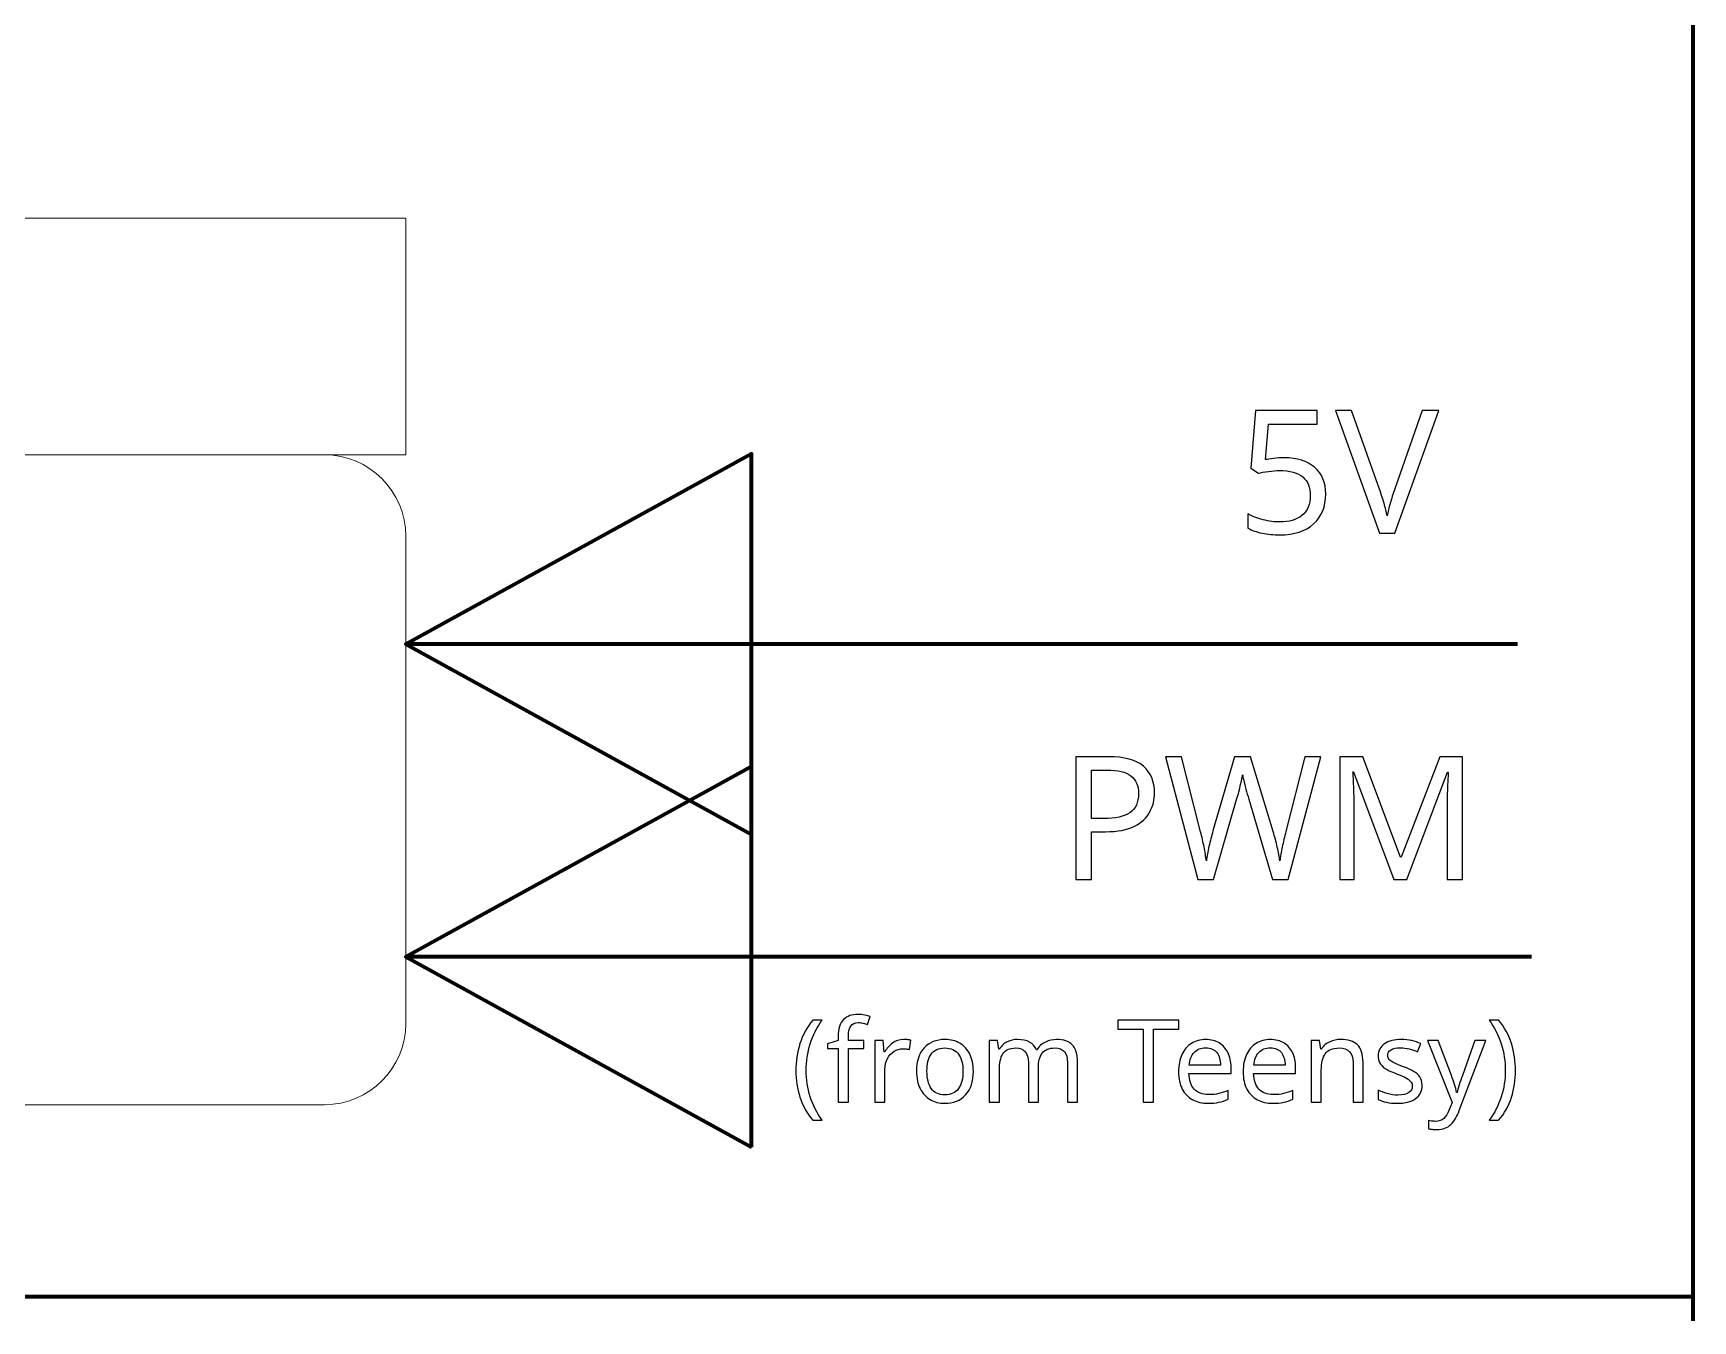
# Model space of a CAD drawing. Header units: inches. Extents: x -6.7 to 20.3, y -5.6 to 12.6.
# Drawn here: x 3.671 to 5.28, y 1.558 to 2.806 of the extents above; entities that cross this region are included whole.
import ezdxf
from ezdxf.lldxf.tags import DXFTag

# ---------------------------------------------------------------- set-up
doc = ezdxf.new("R2010")
doc.units = ezdxf.units.IN
doc.header["$MEASUREMENT"] = 0
doc.layers.add('Layer 1', color=7, linetype='Continuous')
tags = doc.linetypes.add('New Line8', pattern=[1.5, 1, -0.5]).pattern_tags.tags
tags[6:7] = [DXFTag(74, 4), DXFTag(75, 0), DXFTag(340, '0'), DXFTag(46, 1.0), DXFTag(50, 0.0), DXFTag(44, 0.0), DXFTag(45, 0.0)]
tags[4:5] = [DXFTag(74, 4), DXFTag(75, 0), DXFTag(340, '0'), DXFTag(46, 1.0), DXFTag(50, 0.0), DXFTag(44, 0.0), DXFTag(45, 0.0)]

msp = doc.modelspace()

# ---------------------------------------------------------------- linework, layer by layer
at = {"layer": 'Layer 1', "color": 114, "linetype": 'New Line8', "lineweight": 18}
msp.add_lwpolyline([(1.2761, 2.3978), (4.0321, 2.3978), (4.0321, 2.6272), (1.2761, 2.6272), (1.2761, 2.3978)], close=True, dxfattribs=at)
at = {"layer": 'Layer 1', "color": 240, "lineweight": 211}
for points in [[(5.2797, 4.5173), (5.2797, 4.5173), (5.2797, 1.5585), (5.2797, 1.5585)], [(5.2797, 1.5818), (5.2797, 1.5818), (0.7522, 1.5818), (0.7522, 1.5818)]]:
    msp.add_open_spline(points, degree=3, dxfattribs=at)
at = {"layer": 'Layer 1', "color": 250}
for points, knots in [([(4.8839, 2.3949), (4.8961, 2.3949), (4.9058, 2.3919), (4.913, 2.3857), (4.9203, 2.3796), (4.9239, 2.371), (4.9239, 2.3599), (4.9239, 2.3476), (4.9199, 2.3379), (4.9121, 2.3308), (4.9043, 2.3238), (4.8934, 2.3202), (4.8794, 2.3202), (4.8733, 2.3202), (4.8675, 2.3208), (4.8621, 2.3219), (4.8567, 2.323), (4.8522, 2.3246), (4.8485, 2.3267), (4.8485, 2.3267), (4.8485, 2.3406), (4.8485, 2.3406), (4.8525, 2.3381), (4.8574, 2.3362), (4.8631, 2.3348), (4.8688, 2.3334), (4.8743, 2.3327), (4.8795, 2.3327), (4.8883, 2.3327), (4.8954, 2.3348), (4.9008, 2.339), (4.9062, 2.3432), (4.9089, 2.3496), (4.9089, 2.3584), (4.9089, 2.3662), (4.9065, 2.3722), (4.9017, 2.3763), (4.8969, 2.3805), (4.8894, 2.3826), (4.879, 2.3826), (4.8759, 2.3826), (4.8724, 2.3823), (4.8684, 2.3817), (4.8644, 2.3812), (4.8611, 2.3806), (4.8587, 2.3801), (4.8587, 2.3801), (4.8514, 2.3847), (4.8514, 2.3847), (4.8514, 2.3847), (4.8559, 2.4409), (4.8559, 2.4409), (4.8559, 2.4409), (4.9155, 2.4409), (4.9155, 2.4409), (4.9155, 2.4409), (4.9155, 2.4276), (4.9155, 2.4276), (4.9155, 2.4276), (4.8684, 2.4276), (4.8684, 2.4276), (4.8684, 2.4276), (4.8655, 2.3931), (4.8655, 2.3931), (4.8674, 2.3934), (4.87, 2.3938), (4.8732, 2.3942), (4.8764, 2.3947), (4.88, 2.3949), (4.8839, 2.3949)], [0, 0, 0, 0, 0.043478, 0.043478, 0.043478, 0.086957, 0.086957, 0.086957, 0.130435, 0.130435, 0.130435, 0.173913, 0.173913, 0.173913, 0.217391, 0.217391, 0.217391, 0.26087, 0.26087, 0.26087, 0.304348, 0.304348, 0.304348, 0.347826, 0.347826, 0.347826, 0.391304, 0.391304, 0.391304, 0.434783, 0.434783, 0.434783, 0.478261, 0.478261, 0.478261, 0.521739, 0.521739, 0.521739, 0.565217, 0.565217, 0.565217, 0.608696, 0.608696, 0.608696, 0.652174, 0.652174, 0.652174, 0.695652, 0.695652, 0.695652, 0.73913, 0.73913, 0.73913, 0.782609, 0.782609, 0.782609, 0.826087, 0.826087, 0.826087, 0.869565, 0.869565, 0.869565, 0.913043, 0.913043, 0.913043, 0.956522, 0.956522, 0.956522, 1, 1, 1, 1]), ([(5.0334, 2.4409), (5.0334, 2.4409), (4.9909, 2.3219), (4.9909, 2.3219), (4.9909, 2.3219), (4.9759, 2.3219), (4.9759, 2.3219), (4.9759, 2.3219), (4.9334, 2.4409), (4.9334, 2.4409), (4.9334, 2.4409), (4.949, 2.4409), (4.949, 2.4409), (4.949, 2.4409), (4.9759, 2.3646), (4.9759, 2.3646), (4.9776, 2.3597), (4.9791, 2.3551), (4.9804, 2.3508), (4.9816, 2.3465), (4.9826, 2.3425), (4.9834, 2.3386), (4.9841, 2.3425), (4.9851, 2.3466), (4.9864, 2.3509), (4.9876, 2.3552), (4.9891, 2.3599), (4.9909, 2.3649), (4.9909, 2.3649), (5.0175, 2.4409), (5.0175, 2.4409), (5.0175, 2.4409), (5.0334, 2.4409), (5.0334, 2.4409)], [0, 0, 0, 0, 0.090909, 0.090909, 0.090909, 0.181818, 0.181818, 0.181818, 0.272727, 0.272727, 0.272727, 0.363636, 0.363636, 0.363636, 0.454545, 0.454545, 0.454545, 0.545455, 0.545455, 0.545455, 0.636364, 0.636364, 0.636364, 0.727273, 0.727273, 0.727273, 0.818182, 0.818182, 0.818182, 0.909091, 0.909091, 0.909091, 1, 1, 1, 1]), ([(4.7132, 2.1052), (4.7287, 2.1052), (4.7401, 2.1021), (4.7472, 2.096), (4.7543, 2.0899), (4.7579, 2.0813), (4.7579, 2.0702), (4.7579, 2.0636), (4.7564, 2.0575), (4.7534, 2.0517), (4.7505, 2.046), (4.7456, 2.0414), (4.7386, 2.0378), (4.7317, 2.0343), (4.7222, 2.0325), (4.7104, 2.0325), (4.7104, 2.0325), (4.6967, 2.0325), (4.6967, 2.0325), (4.6967, 2.0325), (4.6967, 1.9862), (4.6967, 1.9862), (4.6967, 1.9862), (4.6817, 1.9862), (4.6817, 1.9862), (4.6817, 1.9862), (4.6817, 2.1052), (4.6817, 2.1052), (4.6817, 2.1052), (4.7132, 2.1052), (4.7132, 2.1052)], [0, 0, 0, 0, 0.1, 0.1, 0.1, 0.2, 0.2, 0.2, 0.3, 0.3, 0.3, 0.4, 0.4, 0.4, 0.5, 0.5, 0.5, 0.6, 0.6, 0.6, 0.7, 0.7, 0.7, 0.8, 0.8, 0.8, 0.9, 0.9, 0.9, 1, 1, 1, 1]), ([(4.7119, 2.0923), (4.7119, 2.0923), (4.6967, 2.0923), (4.6967, 2.0923), (4.6967, 2.0923), (4.6967, 2.0453), (4.6967, 2.0453), (4.6967, 2.0453), (4.7087, 2.0453), (4.7087, 2.0453), (4.72, 2.0453), (4.7285, 2.0472), (4.734, 2.0508), (4.7396, 2.0545), (4.7424, 2.0607), (4.7424, 2.0695), (4.7424, 2.0772), (4.7399, 2.0829), (4.735, 2.0867), (4.7301, 2.0904), (4.7224, 2.0923), (4.7119, 2.0923)], [0, 0, 0, 0, 0.142857, 0.142857, 0.142857, 0.285714, 0.285714, 0.285714, 0.428571, 0.428571, 0.428571, 0.571429, 0.571429, 0.571429, 0.714286, 0.714286, 0.714286, 0.857143, 0.857143, 0.857143, 1, 1, 1, 1]), ([(4.9192, 2.1052), (4.9192, 2.1052), (4.8875, 1.9862), (4.8875, 1.9862), (4.8875, 1.9862), (4.8724, 1.9862), (4.8724, 1.9862), (4.8724, 1.9862), (4.8492, 2.0642), (4.8492, 2.0642), (4.8483, 2.0674), (4.8474, 2.0706), (4.8465, 2.0738), (4.8456, 2.0771), (4.8449, 2.0799), (4.8444, 2.0824), (4.8438, 2.0849), (4.8434, 2.0867), (4.8432, 2.0877), (4.8431, 2.0862), (4.8425, 2.0831), (4.8414, 2.0784), (4.8404, 2.0737), (4.8391, 2.0688), (4.8375, 2.0637), (4.8375, 2.0637), (4.815, 1.9862), (4.815, 1.9862), (4.815, 1.9862), (4.7999, 1.9862), (4.7999, 1.9862), (4.7999, 1.9862), (4.7684, 2.1052), (4.7684, 2.1052), (4.7684, 2.1052), (4.784, 2.1052), (4.784, 2.1052), (4.784, 2.1052), (4.8025, 2.0325), (4.8025, 2.0325), (4.8039, 2.0274), (4.805, 2.0224), (4.8059, 2.0177), (4.8069, 2.0129), (4.8076, 2.0084), (4.8082, 2.0042), (4.8087, 2.0085), (4.8096, 2.0132), (4.8107, 2.0183), (4.8118, 2.0234), (4.8131, 2.0284), (4.8145, 2.0333), (4.8145, 2.0333), (4.8355, 2.1052), (4.8355, 2.1052), (4.8355, 2.1052), (4.851, 2.1052), (4.851, 2.1052), (4.851, 2.1052), (4.8729, 2.0328), (4.8729, 2.0328), (4.8744, 2.0277), (4.8757, 2.0226), (4.8769, 2.0176), (4.878, 2.0125), (4.8788, 2.0081), (4.8794, 2.0042), (4.8799, 2.0083), (4.8807, 2.0127), (4.8817, 2.0176), (4.8827, 2.0224), (4.8839, 2.0274), (4.8852, 2.0327), (4.8852, 2.0327), (4.9035, 2.1052), (4.9035, 2.1052), (4.9035, 2.1052), (4.9192, 2.1052), (4.9192, 2.1052)], [0, 0, 0, 0, 0.038462, 0.038462, 0.038462, 0.076923, 0.076923, 0.076923, 0.115385, 0.115385, 0.115385, 0.153846, 0.153846, 0.153846, 0.192308, 0.192308, 0.192308, 0.230769, 0.230769, 0.230769, 0.269231, 0.269231, 0.269231, 0.307692, 0.307692, 0.307692, 0.346154, 0.346154, 0.346154, 0.384615, 0.384615, 0.384615, 0.423077, 0.423077, 0.423077, 0.461538, 0.461538, 0.461538, 0.5, 0.5, 0.5, 0.538462, 0.538462, 0.538462, 0.576923, 0.576923, 0.576923, 0.615385, 0.615385, 0.615385, 0.653846, 0.653846, 0.653846, 0.692308, 0.692308, 0.692308, 0.730769, 0.730769, 0.730769, 0.769231, 0.769231, 0.769231, 0.807692, 0.807692, 0.807692, 0.846154, 0.846154, 0.846154, 0.884615, 0.884615, 0.884615, 0.923077, 0.923077, 0.923077, 0.961538, 0.961538, 0.961538, 1, 1, 1, 1]), ([(4.99, 1.9862), (4.99, 1.9862), (4.9509, 2.0905), (4.9509, 2.0905), (4.9509, 2.0905), (4.9502, 2.0905), (4.9502, 2.0905), (4.9505, 2.0871), (4.9508, 2.0824), (4.951, 2.0766), (4.9512, 2.0707), (4.9514, 2.0647), (4.9514, 2.0583), (4.9514, 2.0583), (4.9514, 1.9862), (4.9514, 1.9862), (4.9514, 1.9862), (4.9375, 1.9862), (4.9375, 1.9862), (4.9375, 1.9862), (4.9375, 2.1052), (4.9375, 2.1052), (4.9375, 2.1052), (4.9597, 2.1052), (4.9597, 2.1052), (4.9597, 2.1052), (4.9964, 2.0077), (4.9964, 2.0077), (4.9964, 2.0077), (4.997, 2.0077), (4.997, 2.0077), (4.997, 2.0077), (5.0344, 2.1052), (5.0344, 2.1052), (5.0344, 2.1052), (5.0564, 2.1052), (5.0564, 2.1052), (5.0564, 2.1052), (5.0564, 1.9862), (5.0564, 1.9862), (5.0564, 1.9862), (5.0415, 1.9862), (5.0415, 1.9862), (5.0415, 1.9862), (5.0415, 2.0593), (5.0415, 2.0593), (5.0415, 2.0651), (5.0417, 2.0708), (5.0419, 2.0765), (5.0422, 2.0822), (5.0425, 2.0868), (5.0427, 2.0903), (5.0427, 2.0903), (5.042, 2.0903), (5.042, 2.0903), (5.042, 2.0903), (5.0024, 1.9862), (5.0024, 1.9862), (5.0024, 1.9862), (4.99, 1.9862), (4.99, 1.9862)], [0, 0, 0, 0, 0.05, 0.05, 0.05, 0.1, 0.1, 0.1, 0.15, 0.15, 0.15, 0.2, 0.2, 0.2, 0.25, 0.25, 0.25, 0.3, 0.3, 0.3, 0.35, 0.35, 0.35, 0.4, 0.4, 0.4, 0.45, 0.45, 0.45, 0.5, 0.5, 0.5, 0.55, 0.55, 0.55, 0.6, 0.6, 0.6, 0.65, 0.65, 0.65, 0.7, 0.7, 0.7, 0.75, 0.75, 0.75, 0.8, 0.8, 0.8, 0.85, 0.85, 0.85, 0.9, 0.9, 0.9, 0.95, 0.95, 0.95, 1, 1, 1, 1]), ([(4.4761, 1.8225), (4.4761, 1.8225), (4.4611, 1.8225), (4.4611, 1.8225), (4.4611, 1.8225), (4.4611, 1.7705), (4.4611, 1.7705), (4.4611, 1.7705), (4.4513, 1.7705), (4.4513, 1.7705), (4.4513, 1.7705), (4.4513, 1.8225), (4.4513, 1.8225), (4.4513, 1.8225), (4.4408, 1.8225), (4.4408, 1.8225), (4.4408, 1.8225), (4.4408, 1.827), (4.4408, 1.827), (4.4408, 1.827), (4.4513, 1.8303), (4.4513, 1.8303), (4.4513, 1.8303), (4.4513, 1.8338), (4.4513, 1.8338), (4.4513, 1.8415), (4.453, 1.847), (4.4564, 1.8504), (4.4598, 1.8538), (4.4645, 1.8555), (4.4706, 1.8555), (4.473, 1.8555), (4.4751, 1.8552), (4.4771, 1.8548), (4.4791, 1.8544), (4.4808, 1.854), (4.4822, 1.8535), (4.4822, 1.8535), (4.4796, 1.8458), (4.4796, 1.8458), (4.4784, 1.8462), (4.4771, 1.8465), (4.4755, 1.8469), (4.4739, 1.8473), (4.4724, 1.8475), (4.4707, 1.8475), (4.4675, 1.8475), (4.465, 1.8464), (4.4634, 1.8442), (4.4619, 1.842), (4.4611, 1.8386), (4.4611, 1.8339), (4.4611, 1.8339), (4.4611, 1.83), (4.4611, 1.83), (4.4611, 1.83), (4.4761, 1.83), (4.4761, 1.83), (4.4761, 1.83), (4.4761, 1.8225), (4.4761, 1.8225)], [0, 0, 0, 0, 0.05, 0.05, 0.05, 0.1, 0.1, 0.1, 0.15, 0.15, 0.15, 0.2, 0.2, 0.2, 0.25, 0.25, 0.25, 0.3, 0.3, 0.3, 0.35, 0.35, 0.35, 0.4, 0.4, 0.4, 0.45, 0.45, 0.45, 0.5, 0.5, 0.5, 0.55, 0.55, 0.55, 0.6, 0.6, 0.6, 0.65, 0.65, 0.65, 0.7, 0.7, 0.7, 0.75, 0.75, 0.75, 0.8, 0.8, 0.8, 0.85, 0.85, 0.85, 0.9, 0.9, 0.9, 0.95, 0.95, 0.95, 1, 1, 1, 1]), ([(4.4103, 1.8009), (4.4103, 1.8099), (4.4116, 1.8187), (4.4142, 1.8271), (4.4169, 1.8355), (4.421, 1.843), (4.4266, 1.8498), (4.4266, 1.8498), (4.4358, 1.8498), (4.4358, 1.8498), (4.4306, 1.8428), (4.4267, 1.8352), (4.4241, 1.8268), (4.4215, 1.8184), (4.4202, 1.8098), (4.4202, 1.801), (4.4202, 1.7924), (4.4215, 1.784), (4.4241, 1.7757), (4.4267, 1.7675), (4.4306, 1.7599), (4.4357, 1.7529), (4.4357, 1.7529), (4.4266, 1.7529), (4.4266, 1.7529), (4.421, 1.7594), (4.4169, 1.7668), (4.4142, 1.7751), (4.4116, 1.7833), (4.4103, 1.7919), (4.4103, 1.8009)], [0, 0, 0, 0, 0.1, 0.1, 0.1, 0.2, 0.2, 0.2, 0.3, 0.3, 0.3, 0.4, 0.4, 0.4, 0.5, 0.5, 0.5, 0.6, 0.6, 0.6, 0.7, 0.7, 0.7, 0.8, 0.8, 0.8, 0.9, 0.9, 0.9, 1, 1, 1, 1]), ([(4.7569, 1.7705), (4.7569, 1.7705), (4.7469, 1.7705), (4.7469, 1.7705), (4.7469, 1.7705), (4.7469, 1.841), (4.7469, 1.841), (4.7469, 1.841), (4.7222, 1.841), (4.7222, 1.841), (4.7222, 1.841), (4.7222, 1.8498), (4.7222, 1.8498), (4.7222, 1.8498), (4.7816, 1.8498), (4.7816, 1.8498), (4.7816, 1.8498), (4.7816, 1.841), (4.7816, 1.841), (4.7816, 1.841), (4.7569, 1.841), (4.7569, 1.841), (4.7569, 1.841), (4.7569, 1.7705), (4.7569, 1.7705)], [0, 0, 0, 0, 0.125, 0.125, 0.125, 0.25, 0.25, 0.25, 0.375, 0.375, 0.375, 0.5, 0.5, 0.5, 0.625, 0.625, 0.625, 0.75, 0.75, 0.75, 0.875, 0.875, 0.875, 1, 1, 1, 1]), ([(5.1078, 1.8009), (5.1078, 1.7919), (5.1065, 1.7833), (5.1039, 1.7751), (5.1012, 1.7668), (5.0971, 1.7594), (5.0915, 1.7529), (5.0915, 1.7529), (5.0824, 1.7529), (5.0824, 1.7529), (5.0875, 1.7599), (5.0914, 1.7675), (5.094, 1.7757), (5.0966, 1.784), (5.0979, 1.7924), (5.0979, 1.801), (5.0979, 1.8098), (5.0966, 1.8184), (5.094, 1.8268), (5.0914, 1.8352), (5.0875, 1.8428), (5.0823, 1.8498), (5.0823, 1.8498), (5.0915, 1.8498), (5.0915, 1.8498), (5.0971, 1.843), (5.1012, 1.8355), (5.1039, 1.8271), (5.1065, 1.8187), (5.1078, 1.8099), (5.1078, 1.8009)], [0, 0, 0, 0, 0.1, 0.1, 0.1, 0.2, 0.2, 0.2, 0.3, 0.3, 0.3, 0.4, 0.4, 0.4, 0.5, 0.5, 0.5, 0.6, 0.6, 0.6, 0.7, 0.7, 0.7, 0.8, 0.8, 0.8, 0.9, 0.9, 0.9, 1, 1, 1, 1]), ([(4.5146, 1.8311), (4.5157, 1.8311), (4.5169, 1.8311), (4.5182, 1.831), (4.5195, 1.8308), (4.5206, 1.8307), (4.5216, 1.8305), (4.5216, 1.8305), (4.5204, 1.8215), (4.5204, 1.8215), (4.5194, 1.8217), (4.5184, 1.8219), (4.5172, 1.822), (4.5161, 1.8222), (4.515, 1.8222), (4.5139, 1.8222), (4.5109, 1.8222), (4.5081, 1.8214), (4.5054, 1.8197), (4.5027, 1.8181), (4.5006, 1.8157), (4.499, 1.8127), (4.4974, 1.8097), (4.4966, 1.8062), (4.4966, 1.8022), (4.4966, 1.8022), (4.4966, 1.7705), (4.4966, 1.7705), (4.4966, 1.7705), (4.4868, 1.7705), (4.4868, 1.7705), (4.4868, 1.7705), (4.4868, 1.83), (4.4868, 1.83), (4.4868, 1.83), (4.4948, 1.83), (4.4948, 1.83), (4.4948, 1.83), (4.4959, 1.8191), (4.4959, 1.8191), (4.4959, 1.8191), (4.4964, 1.8191), (4.4964, 1.8191), (4.4983, 1.8224), (4.5008, 1.8252), (4.5038, 1.8276), (4.5069, 1.8299), (4.5105, 1.8311), (4.5146, 1.8311)], [0, 0, 0, 0, 0.0625, 0.0625, 0.0625, 0.125, 0.125, 0.125, 0.1875, 0.1875, 0.1875, 0.25, 0.25, 0.25, 0.3125, 0.3125, 0.3125, 0.375, 0.375, 0.375, 0.4375, 0.4375, 0.4375, 0.5, 0.5, 0.5, 0.5625, 0.5625, 0.5625, 0.625, 0.625, 0.625, 0.6875, 0.6875, 0.6875, 0.75, 0.75, 0.75, 0.8125, 0.8125, 0.8125, 0.875, 0.875, 0.875, 0.9375, 0.9375, 0.9375, 1, 1, 1, 1]), ([(4.5823, 1.8003), (4.5823, 1.7905), (4.5798, 1.7829), (4.5748, 1.7775), (4.5698, 1.772), (4.563, 1.7693), (4.5545, 1.7693), (4.5492, 1.7693), (4.5446, 1.7705), (4.5404, 1.773), (4.5363, 1.7754), (4.5331, 1.7789), (4.5307, 1.7835), (4.5283, 1.7881), (4.5272, 1.7937), (4.5272, 1.8003), (4.5272, 1.8102), (4.5296, 1.8178), (4.5346, 1.8231), (4.5396, 1.8285), (4.5463, 1.8311), (4.5548, 1.8311), (4.5602, 1.8311), (4.565, 1.8299), (4.5691, 1.8275), (4.5732, 1.8251), (4.5764, 1.8216), (4.5788, 1.8171), (4.5811, 1.8125), (4.5823, 1.8069), (4.5823, 1.8003)], [0, 0, 0, 0, 0.1, 0.1, 0.1, 0.2, 0.2, 0.2, 0.3, 0.3, 0.3, 0.4, 0.4, 0.4, 0.5, 0.5, 0.5, 0.6, 0.6, 0.6, 0.7, 0.7, 0.7, 0.8, 0.8, 0.8, 0.9, 0.9, 0.9, 1, 1, 1, 1]), ([(4.5373, 1.8003), (4.5373, 1.7933), (4.5387, 1.7877), (4.5414, 1.7836), (4.5442, 1.7795), (4.5486, 1.7775), (4.5547, 1.7775), (4.5607, 1.7775), (4.5651, 1.7795), (4.5679, 1.7836), (4.5708, 1.7877), (4.5722, 1.7933), (4.5722, 1.8003), (4.5722, 1.8074), (4.5708, 1.8129), (4.5679, 1.8169), (4.5651, 1.8209), (4.5607, 1.8229), (4.5546, 1.8229), (4.5485, 1.8229), (4.5441, 1.8209), (4.5414, 1.8169), (4.5386, 1.8129), (4.5373, 1.8074), (4.5373, 1.8003)], [0, 0, 0, 0, 0.125, 0.125, 0.125, 0.25, 0.25, 0.25, 0.375, 0.375, 0.375, 0.5, 0.5, 0.5, 0.625, 0.625, 0.625, 0.75, 0.75, 0.75, 0.875, 0.875, 0.875, 1, 1, 1, 1]), ([(4.663, 1.8311), (4.6698, 1.8311), (4.6748, 1.8294), (4.6782, 1.826), (4.6815, 1.8225), (4.6832, 1.8169), (4.6832, 1.8092), (4.6832, 1.8092), (4.6832, 1.7705), (4.6832, 1.7705), (4.6832, 1.7705), (4.6735, 1.7705), (4.6735, 1.7705), (4.6735, 1.7705), (4.6735, 1.8088), (4.6735, 1.8088), (4.6735, 1.8182), (4.6695, 1.8229), (4.6614, 1.8229), (4.6556, 1.8229), (4.6515, 1.8212), (4.649, 1.8179), (4.6465, 1.8146), (4.6453, 1.8097), (4.6453, 1.8033), (4.6453, 1.8033), (4.6453, 1.7705), (4.6453, 1.7705), (4.6453, 1.7705), (4.6356, 1.7705), (4.6356, 1.7705), (4.6356, 1.7705), (4.6356, 1.8088), (4.6356, 1.8088), (4.6356, 1.8182), (4.6315, 1.8229), (4.6234, 1.8229), (4.6174, 1.8229), (4.6132, 1.821), (4.6109, 1.8173), (4.6086, 1.8136), (4.6075, 1.8083), (4.6075, 1.8013), (4.6075, 1.8013), (4.6075, 1.7705), (4.6075, 1.7705), (4.6075, 1.7705), (4.5977, 1.7705), (4.5977, 1.7705), (4.5977, 1.7705), (4.5977, 1.83), (4.5977, 1.83), (4.5977, 1.83), (4.6056, 1.83), (4.6056, 1.83), (4.6056, 1.83), (4.6071, 1.8219), (4.6071, 1.8219), (4.6071, 1.8219), (4.6076, 1.8219), (4.6076, 1.8219), (4.6095, 1.825), (4.612, 1.8273), (4.6151, 1.8288), (4.6183, 1.8304), (4.6216, 1.8311), (4.6252, 1.8311), (4.6345, 1.8311), (4.6406, 1.8278), (4.6434, 1.8211), (4.6434, 1.8211), (4.6439, 1.8211), (4.6439, 1.8211), (4.6459, 1.8245), (4.6487, 1.827), (4.6521, 1.8287), (4.6555, 1.8303), (4.6592, 1.8311), (4.663, 1.8311)], [0, 0, 0, 0, 0.038462, 0.038462, 0.038462, 0.076923, 0.076923, 0.076923, 0.115385, 0.115385, 0.115385, 0.153846, 0.153846, 0.153846, 0.192308, 0.192308, 0.192308, 0.230769, 0.230769, 0.230769, 0.269231, 0.269231, 0.269231, 0.307692, 0.307692, 0.307692, 0.346154, 0.346154, 0.346154, 0.384615, 0.384615, 0.384615, 0.423077, 0.423077, 0.423077, 0.461538, 0.461538, 0.461538, 0.5, 0.5, 0.5, 0.538462, 0.538462, 0.538462, 0.576923, 0.576923, 0.576923, 0.615385, 0.615385, 0.615385, 0.653846, 0.653846, 0.653846, 0.692308, 0.692308, 0.692308, 0.730769, 0.730769, 0.730769, 0.769231, 0.769231, 0.769231, 0.807692, 0.807692, 0.807692, 0.846154, 0.846154, 0.846154, 0.884615, 0.884615, 0.884615, 0.923077, 0.923077, 0.923077, 0.961538, 0.961538, 0.961538, 1, 1, 1, 1]), ([(4.8075, 1.8311), (4.8126, 1.8311), (4.817, 1.83), (4.8207, 1.8278), (4.8243, 1.8256), (4.8271, 1.8224), (4.8291, 1.8184), (4.8311, 1.8144), (4.8321, 1.8096), (4.8321, 1.8042), (4.8321, 1.8042), (4.8321, 1.7983), (4.8321, 1.7983), (4.8321, 1.7983), (4.7913, 1.7983), (4.7913, 1.7983), (4.7914, 1.7916), (4.7931, 1.7865), (4.7964, 1.783), (4.7997, 1.7794), (4.8043, 1.7777), (4.8103, 1.7777), (4.8141, 1.7777), (4.8174, 1.778), (4.8203, 1.7787), (4.8233, 1.7794), (4.8263, 1.7805), (4.8294, 1.7818), (4.8294, 1.7818), (4.8294, 1.7732), (4.8294, 1.7732), (4.8263, 1.7719), (4.8233, 1.7709), (4.8204, 1.7703), (4.8174, 1.7697), (4.8139, 1.7693), (4.8098, 1.7693), (4.8042, 1.7693), (4.7992, 1.7705), (4.7949, 1.7728), (4.7906, 1.7751), (4.7872, 1.7785), (4.7848, 1.7831), (4.7824, 1.7876), (4.7812, 1.7932), (4.7812, 1.7998), (4.7812, 1.8063), (4.7823, 1.8119), (4.7844, 1.8166), (4.7866, 1.8212), (4.7897, 1.8248), (4.7937, 1.8273), (4.7976, 1.8299), (4.8022, 1.8311), (4.8075, 1.8311)], [0, 0, 0, 0, 0.055556, 0.055556, 0.055556, 0.111111, 0.111111, 0.111111, 0.166667, 0.166667, 0.166667, 0.222222, 0.222222, 0.222222, 0.277778, 0.277778, 0.277778, 0.333333, 0.333333, 0.333333, 0.388889, 0.388889, 0.388889, 0.444444, 0.444444, 0.444444, 0.5, 0.5, 0.5, 0.555556, 0.555556, 0.555556, 0.611111, 0.611111, 0.611111, 0.666667, 0.666667, 0.666667, 0.722222, 0.722222, 0.722222, 0.777778, 0.777778, 0.777778, 0.833333, 0.833333, 0.833333, 0.888889, 0.888889, 0.888889, 0.944444, 0.944444, 0.944444, 1, 1, 1, 1]), ([(4.8074, 1.8231), (4.8027, 1.8231), (4.799, 1.8216), (4.7963, 1.8186), (4.7936, 1.8156), (4.792, 1.8115), (4.7915, 1.8061), (4.7915, 1.8061), (4.8218, 1.8061), (4.8218, 1.8061), (4.8218, 1.8112), (4.8206, 1.8152), (4.8183, 1.8184), (4.816, 1.8215), (4.8123, 1.8231), (4.8074, 1.8231)], [0, 0, 0, 0, 0.2, 0.2, 0.2, 0.4, 0.4, 0.4, 0.6, 0.6, 0.6, 0.8, 0.8, 0.8, 1, 1, 1, 1]), ([(4.8702, 1.8311), (4.8753, 1.8311), (4.8797, 1.83), (4.8833, 1.8278), (4.887, 1.8256), (4.8898, 1.8224), (4.8918, 1.8184), (4.8937, 1.8144), (4.8947, 1.8096), (4.8947, 1.8042), (4.8947, 1.8042), (4.8947, 1.7983), (4.8947, 1.7983), (4.8947, 1.7983), (4.8539, 1.7983), (4.8539, 1.7983), (4.8541, 1.7916), (4.8558, 1.7865), (4.8591, 1.783), (4.8624, 1.7794), (4.867, 1.7777), (4.8729, 1.7777), (4.8767, 1.7777), (4.8801, 1.778), (4.883, 1.7787), (4.8859, 1.7794), (4.8889, 1.7805), (4.8921, 1.7818), (4.8921, 1.7818), (4.8921, 1.7732), (4.8921, 1.7732), (4.889, 1.7719), (4.886, 1.7709), (4.8831, 1.7703), (4.8801, 1.7697), (4.8766, 1.7693), (4.8725, 1.7693), (4.8669, 1.7693), (4.8619, 1.7705), (4.8576, 1.7728), (4.8532, 1.7751), (4.8498, 1.7785), (4.8474, 1.7831), (4.845, 1.7876), (4.8438, 1.7932), (4.8438, 1.7998), (4.8438, 1.8063), (4.8449, 1.8119), (4.8471, 1.8166), (4.8493, 1.8212), (4.8524, 1.8248), (4.8563, 1.8273), (4.8603, 1.8299), (4.8649, 1.8311), (4.8702, 1.8311)], [0, 0, 0, 0, 0.055556, 0.055556, 0.055556, 0.111111, 0.111111, 0.111111, 0.166667, 0.166667, 0.166667, 0.222222, 0.222222, 0.222222, 0.277778, 0.277778, 0.277778, 0.333333, 0.333333, 0.333333, 0.388889, 0.388889, 0.388889, 0.444444, 0.444444, 0.444444, 0.5, 0.5, 0.5, 0.555556, 0.555556, 0.555556, 0.611111, 0.611111, 0.611111, 0.666667, 0.666667, 0.666667, 0.722222, 0.722222, 0.722222, 0.777778, 0.777778, 0.777778, 0.833333, 0.833333, 0.833333, 0.888889, 0.888889, 0.888889, 0.944444, 0.944444, 0.944444, 1, 1, 1, 1]), ([(4.8701, 1.8231), (4.8654, 1.8231), (4.8617, 1.8216), (4.859, 1.8186), (4.8563, 1.8156), (4.8547, 1.8115), (4.8542, 1.8061), (4.8542, 1.8061), (4.8845, 1.8061), (4.8845, 1.8061), (4.8844, 1.8112), (4.8832, 1.8152), (4.8809, 1.8184), (4.8786, 1.8215), (4.875, 1.8231), (4.8701, 1.8231)], [0, 0, 0, 0, 0.2, 0.2, 0.2, 0.4, 0.4, 0.4, 0.6, 0.6, 0.6, 0.8, 0.8, 0.8, 1, 1, 1, 1]), ([(4.9385, 1.8311), (4.9456, 1.8311), (4.951, 1.8294), (4.9546, 1.826), (4.9582, 1.8225), (4.96, 1.8169), (4.96, 1.8092), (4.96, 1.8092), (4.96, 1.7705), (4.96, 1.7705), (4.96, 1.7705), (4.9504, 1.7705), (4.9504, 1.7705), (4.9504, 1.7705), (4.9504, 1.8086), (4.9504, 1.8086), (4.9504, 1.8181), (4.9459, 1.8229), (4.937, 1.8229), (4.9305, 1.8229), (4.9259, 1.821), (4.9234, 1.8173), (4.9209, 1.8136), (4.9196, 1.8083), (4.9196, 1.8013), (4.9196, 1.8013), (4.9196, 1.7705), (4.9196, 1.7705), (4.9196, 1.7705), (4.9098, 1.7705), (4.9098, 1.7705), (4.9098, 1.7705), (4.9098, 1.83), (4.9098, 1.83), (4.9098, 1.83), (4.9177, 1.83), (4.9177, 1.83), (4.9177, 1.83), (4.9192, 1.8219), (4.9192, 1.8219), (4.9192, 1.8219), (4.9197, 1.8219), (4.9197, 1.8219), (4.9216, 1.825), (4.9243, 1.8273), (4.9277, 1.8288), (4.9311, 1.8304), (4.9347, 1.8311), (4.9385, 1.8311)], [0, 0, 0, 0, 0.0625, 0.0625, 0.0625, 0.125, 0.125, 0.125, 0.1875, 0.1875, 0.1875, 0.25, 0.25, 0.25, 0.3125, 0.3125, 0.3125, 0.375, 0.375, 0.375, 0.4375, 0.4375, 0.4375, 0.5, 0.5, 0.5, 0.5625, 0.5625, 0.5625, 0.625, 0.625, 0.625, 0.6875, 0.6875, 0.6875, 0.75, 0.75, 0.75, 0.8125, 0.8125, 0.8125, 0.875, 0.875, 0.875, 0.9375, 0.9375, 0.9375, 1, 1, 1, 1]), ([(5.0173, 1.7869), (5.0173, 1.7811), (5.0151, 1.7767), (5.0108, 1.7738), (5.0065, 1.7708), (5.0008, 1.7693), (4.9935, 1.7693), (4.9893, 1.7693), (4.9858, 1.7697), (4.9828, 1.7703), (4.9798, 1.771), (4.9771, 1.7719), (4.9748, 1.7731), (4.9748, 1.7731), (4.9748, 1.782), (4.9748, 1.782), (4.9772, 1.7808), (4.9801, 1.7797), (4.9834, 1.7787), (4.9868, 1.7777), (4.9902, 1.7772), (4.9937, 1.7772), (4.9987, 1.7772), (5.0023, 1.778), (5.0045, 1.7796), (5.0067, 1.7812), (5.0078, 1.7833), (5.0078, 1.786), (5.0078, 1.7875), (5.0074, 1.7888), (5.0066, 1.79), (5.0058, 1.7912), (5.0043, 1.7924), (5.0022, 1.7936), (5.0001, 1.7947), (4.9971, 1.7961), (4.9932, 1.7976), (4.9893, 1.799), (4.986, 1.8005), (4.9833, 1.802), (4.9805, 1.8035), (4.9784, 1.8053), (4.9769, 1.8073), (4.9755, 1.8094), (4.9747, 1.8121), (4.9747, 1.8153), (4.9747, 1.8204), (4.9768, 1.8243), (4.9809, 1.827), (4.985, 1.8297), (4.9904, 1.8311), (4.997, 1.8311), (5.0007, 1.8311), (5.0041, 1.8308), (5.0072, 1.8301), (5.0104, 1.8294), (5.0133, 1.8284), (5.016, 1.8271), (5.016, 1.8271), (5.0127, 1.8193), (5.0127, 1.8193), (5.0102, 1.8204), (5.0076, 1.8213), (5.0048, 1.822), (5.0021, 1.8227), (4.9993, 1.8231), (4.9964, 1.8231), (4.9924, 1.8231), (4.9893, 1.8225), (4.9872, 1.8212), (4.9851, 1.8199), (4.984, 1.8181), (4.984, 1.8159), (4.984, 1.8143), (4.9845, 1.8129), (4.9855, 1.8117), (4.9865, 1.8106), (4.9881, 1.8095), (4.9903, 1.8084), (4.9926, 1.8073), (4.9956, 1.806), (4.9994, 1.8046), (5.0032, 1.8032), (5.0064, 1.8017), (5.009, 1.8002), (5.0117, 1.7987), (5.0138, 1.797), (5.0152, 1.7948), (5.0166, 1.7927), (5.0173, 1.7901), (5.0173, 1.7869)], [0, 0, 0, 0, 0.033333, 0.033333, 0.033333, 0.066667, 0.066667, 0.066667, 0.1, 0.1, 0.1, 0.133333, 0.133333, 0.133333, 0.166667, 0.166667, 0.166667, 0.2, 0.2, 0.2, 0.233333, 0.233333, 0.233333, 0.266667, 0.266667, 0.266667, 0.3, 0.3, 0.3, 0.333333, 0.333333, 0.333333, 0.366667, 0.366667, 0.366667, 0.4, 0.4, 0.4, 0.433333, 0.433333, 0.433333, 0.466667, 0.466667, 0.466667, 0.5, 0.5, 0.5, 0.533333, 0.533333, 0.533333, 0.566667, 0.566667, 0.566667, 0.6, 0.6, 0.6, 0.633333, 0.633333, 0.633333, 0.666667, 0.666667, 0.666667, 0.7, 0.7, 0.7, 0.733333, 0.733333, 0.733333, 0.766667, 0.766667, 0.766667, 0.8, 0.8, 0.8, 0.833333, 0.833333, 0.833333, 0.866667, 0.866667, 0.866667, 0.9, 0.9, 0.9, 0.933333, 0.933333, 0.933333, 0.966667, 0.966667, 0.966667, 1, 1, 1, 1]), ([(5.0224, 1.83), (5.0224, 1.83), (5.0328, 1.83), (5.0328, 1.83), (5.0328, 1.83), (5.0457, 1.7961), (5.0457, 1.7961), (5.0468, 1.7932), (5.0478, 1.7903), (5.0487, 1.7876), (5.0496, 1.7849), (5.0503, 1.7823), (5.0507, 1.7799), (5.0507, 1.7799), (5.0512, 1.7799), (5.0512, 1.7799), (5.0516, 1.7817), (5.0523, 1.7842), (5.0533, 1.7872), (5.0542, 1.7902), (5.0552, 1.7932), (5.0563, 1.7962), (5.0563, 1.7962), (5.0684, 1.83), (5.0684, 1.83), (5.0684, 1.83), (5.0789, 1.83), (5.0789, 1.83), (5.0789, 1.83), (5.0533, 1.7622), (5.0533, 1.7622), (5.0512, 1.7566), (5.0485, 1.7521), (5.0452, 1.7488), (5.0419, 1.7455), (5.0374, 1.7438), (5.0316, 1.7438), (5.0298, 1.7438), (5.0283, 1.7439), (5.0269, 1.7441), (5.0256, 1.7442), (5.0245, 1.7445), (5.0235, 1.7447), (5.0235, 1.7447), (5.0235, 1.7525), (5.0235, 1.7525), (5.0243, 1.7523), (5.0253, 1.7522), (5.0264, 1.752), (5.0276, 1.7519), (5.0288, 1.7518), (5.03, 1.7518), (5.0335, 1.7518), (5.0362, 1.7527), (5.0383, 1.7547), (5.0404, 1.7566), (5.0421, 1.7592), (5.0433, 1.7623), (5.0433, 1.7623), (5.0464, 1.7702), (5.0464, 1.7702), (5.0464, 1.7702), (5.0224, 1.83), (5.0224, 1.83)], [0, 0, 0, 0, 0.047619, 0.047619, 0.047619, 0.095238, 0.095238, 0.095238, 0.142857, 0.142857, 0.142857, 0.190476, 0.190476, 0.190476, 0.238095, 0.238095, 0.238095, 0.285714, 0.285714, 0.285714, 0.333333, 0.333333, 0.333333, 0.380952, 0.380952, 0.380952, 0.428571, 0.428571, 0.428571, 0.47619, 0.47619, 0.47619, 0.52381, 0.52381, 0.52381, 0.571429, 0.571429, 0.571429, 0.619048, 0.619048, 0.619048, 0.666667, 0.666667, 0.666667, 0.714286, 0.714286, 0.714286, 0.761905, 0.761905, 0.761905, 0.809524, 0.809524, 0.809524, 0.857143, 0.857143, 0.857143, 0.904762, 0.904762, 0.904762, 0.952381, 0.952381, 0.952381, 1, 1, 1, 1])]:
    msp.add_open_spline(points, degree=3, knots=knots, dxfattribs=at)
at = {"layer": 'Layer 1', "color": 250, "lineweight": 18}
msp.add_open_spline([(1.3549, 2.3978), (1.3549, 2.3978), (3.9533, 2.3978), (3.9533, 2.3978), (3.9966, 2.3978), (4.0321, 2.3624), (4.0321, 2.3191), (4.0321, 2.3191), (4.0321, 1.8466), (4.0321, 1.8466), (4.0321, 1.8033), (3.9966, 1.7679), (3.9533, 1.7679), (3.9533, 1.7679), (1.3549, 1.7679), (1.3549, 1.7679), (1.3116, 1.7679), (1.2761, 1.8033), (1.2761, 1.8466), (1.2761, 1.8466), (1.2761, 2.3191), (1.2761, 2.3191), (1.2761, 2.3624), (1.3116, 2.3978), (1.3549, 2.3978)], degree=3, knots=[0, 0, 0, 0, 0.125, 0.125, 0.125, 0.25, 0.25, 0.25, 0.375, 0.375, 0.375, 0.5, 0.5, 0.5, 0.625, 0.625, 0.625, 0.75, 0.75, 0.75, 0.875, 0.875, 0.875, 1, 1, 1, 1], dxfattribs=at)
at = {"layer": 'Layer 1', "color": 142, "lineweight": 140}
msp.add_open_spline([(4.3673, 2.0299), (4.3673, 2.0299), (4.0321, 2.2143), (4.0321, 2.2143), (4.0321, 2.2143), (4.3673, 2.3987), (4.3673, 2.3987), (4.3673, 2.3987), (4.3673, 2.0299), (4.3673, 2.0299)], degree=3, knots=[0, 0, 0, 0, 0.333333, 0.333333, 0.333333, 0.666667, 0.666667, 0.666667, 1, 1, 1, 1], dxfattribs=at)
msp.add_open_spline([(5.1096, 2.2143), (5.1096, 2.2143), (4.0321, 2.2143), (4.0321, 2.2143)], degree=3, dxfattribs=at)
at = {"layer": 'Layer 1', "color": 153, "lineweight": 140}
msp.add_open_spline([(4.3673, 1.7267), (4.3673, 1.7267), (4.0321, 1.9112), (4.0321, 1.9112), (4.0321, 1.9112), (4.3673, 2.0956), (4.3673, 2.0956), (4.3673, 2.0956), (4.3673, 1.7267), (4.3673, 1.7267)], degree=3, knots=[0, 0, 0, 0, 0.333333, 0.333333, 0.333333, 0.666667, 0.666667, 0.666667, 1, 1, 1, 1], dxfattribs=at)
msp.add_open_spline([(5.1233, 1.9112), (5.1233, 1.9112), (4.0321, 1.9112), (4.0321, 1.9112)], degree=3, dxfattribs=at)

doc.saveas('drawing.dxf')
